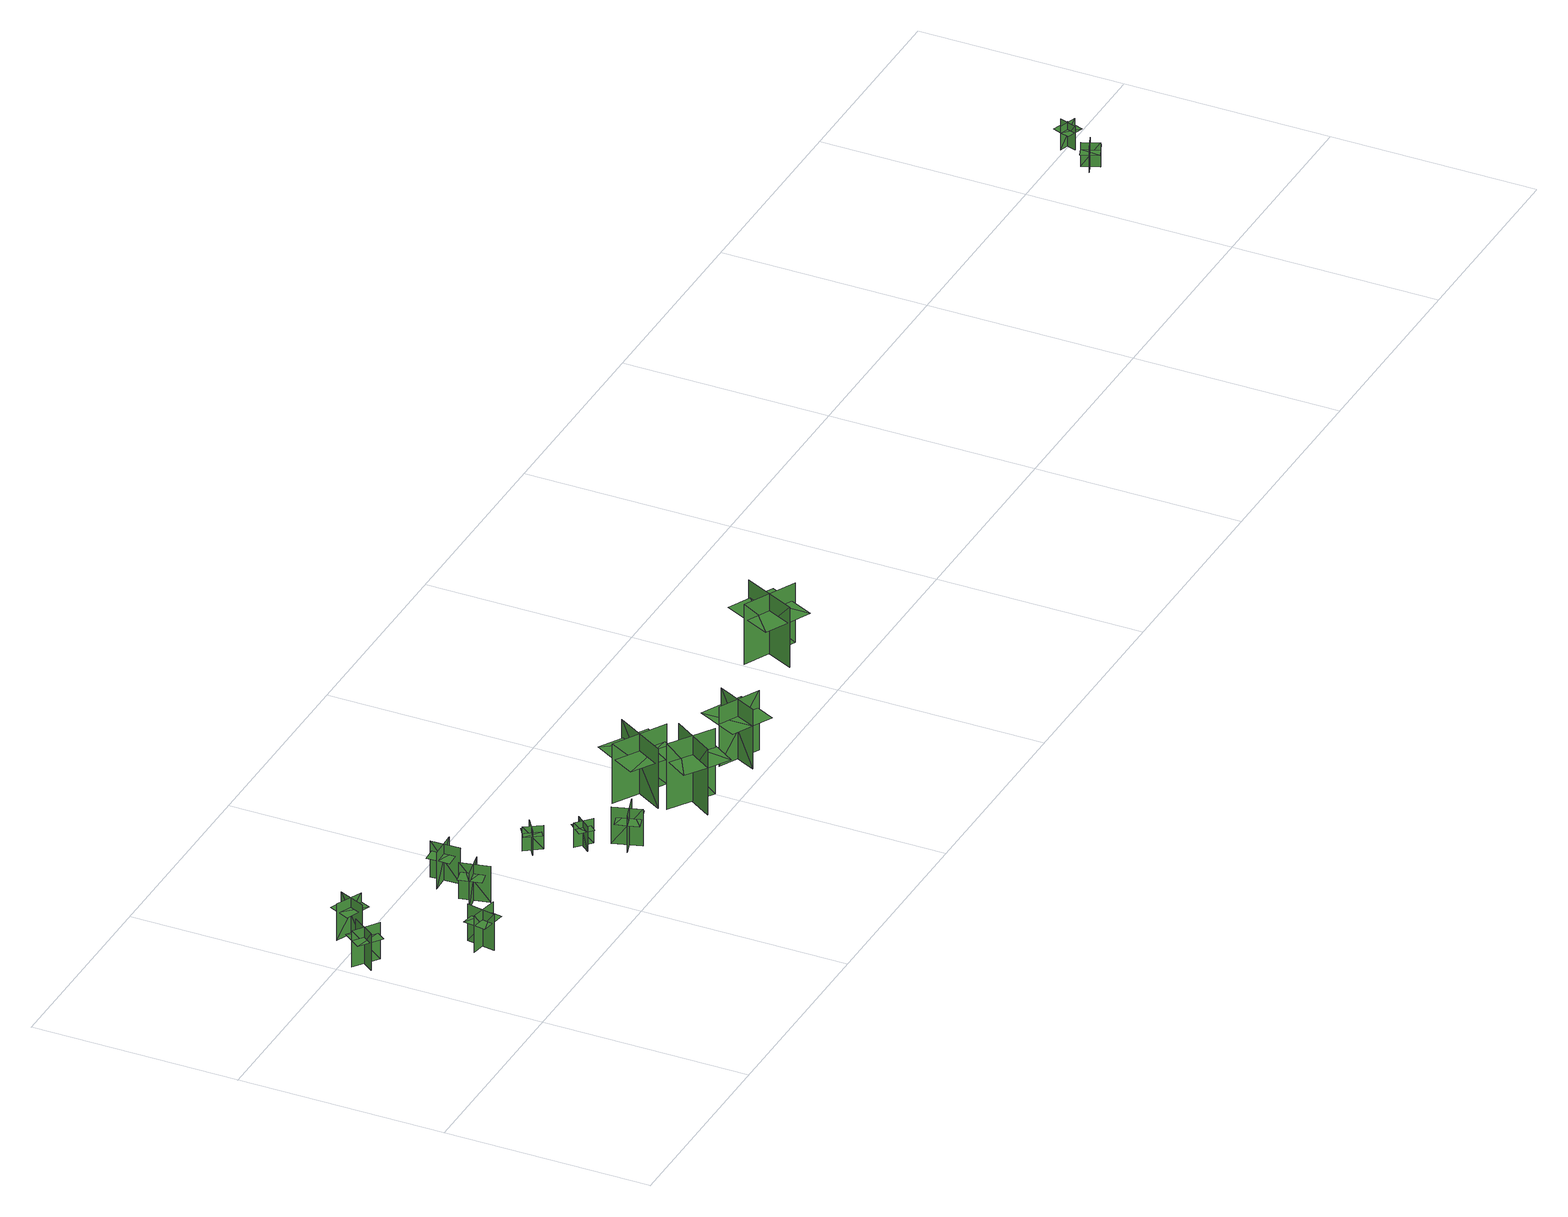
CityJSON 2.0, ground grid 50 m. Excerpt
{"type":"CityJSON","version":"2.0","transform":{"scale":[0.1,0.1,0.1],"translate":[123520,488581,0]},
"CityObjects":{
"tree1":{"type":"SolitaryVegetationObject","geometry":[{"type":"MultiSurface","lod":"1","boundaries":[[[0,1,2]],[[0,2,3]],[[4,5,6]],[[4,6,7]],[[8,9,10]],[[8,10,11]],[[8,12,13]],[[8,13,9]]]}]},
"tree2":{"type":"SolitaryVegetationObject","geometry":[{"type":"MultiSurface","lod":"1","boundaries":[[[14,15,16]],[[14,16,17]],[[18,19,20]],[[18,20,21]],[[22,23,24]],[[22,24,25]],[[22,26,27]],[[22,27,23]]]}]},
"tree3":{"type":"SolitaryVegetationObject","geometry":[{"type":"MultiSurface","lod":"1","boundaries":[[[28,29,30]],[[28,30,31]],[[32,33,34]],[[32,34,35]],[[36,37,38]],[[36,38,39]],[[36,40,41]],[[36,41,37]]]}]},
"tree4":{"type":"SolitaryVegetationObject","geometry":[{"type":"MultiSurface","lod":"1","boundaries":[[[42,43,44]],[[42,44,45]],[[46,47,48]],[[46,48,49]],[[50,51,52]],[[50,52,53]],[[50,54,55]],[[50,55,51]]]}]},
"tree5":{"type":"SolitaryVegetationObject","geometry":[{"type":"MultiSurface","lod":"1","boundaries":[[[56,57,58]],[[56,58,59]],[[60,61,62]],[[60,62,63]],[[64,65,66]],[[64,66,67]],[[64,68,69]],[[64,69,65]]]}]},
"tree6":{"type":"SolitaryVegetationObject","geometry":[{"type":"MultiSurface","lod":"1","boundaries":[[[70,71,72]],[[70,72,73]],[[74,75,76]],[[74,76,77]],[[78,79,80]],[[78,80,81]],[[78,82,83]],[[78,83,79]]]}]},
"tree7":{"type":"SolitaryVegetationObject","geometry":[{"type":"MultiSurface","lod":"1","boundaries":[[[84,85,86]],[[84,86,87]],[[88,89,90]],[[88,90,91]],[[92,93,94]],[[92,94,95]],[[92,96,97]],[[92,97,93]]]}]},
"tree8":{"type":"SolitaryVegetationObject","geometry":[{"type":"MultiSurface","lod":"1","boundaries":[[[98,99,100]],[[98,100,101]],[[102,103,104]],[[102,104,105]],[[106,107,108]],[[106,108,109]],[[106,110,111]],[[106,111,107]]]}]},
"tree9":{"type":"SolitaryVegetationObject","geometry":[{"type":"MultiSurface","lod":"1","boundaries":[[[112,113,114]],[[112,114,115]],[[116,117,118]],[[116,118,119]],[[120,121,122]],[[120,122,123]],[[120,123,124]],[[120,124,125]]]}]},
"tree10":{"type":"SolitaryVegetationObject","geometry":[{"type":"MultiSurface","lod":"1","boundaries":[[[126,127,128]],[[126,128,129]],[[130,131,132]],[[130,132,133]],[[134,135,136]],[[134,136,137]],[[134,137,138]],[[134,138,139]]]}]},
"tree11":{"type":"SolitaryVegetationObject","geometry":[{"type":"MultiSurface","lod":"1","boundaries":[[[140,141,142]],[[140,142,143]],[[144,145,146]],[[144,146,147]],[[148,149,150]],[[148,150,151]],[[148,151,152]],[[148,152,153]]]}]},
"tree12":{"type":"SolitaryVegetationObject","geometry":[{"type":"MultiSurface","lod":"1","boundaries":[[[154,155,156]],[[154,156,157]],[[158,159,160]],[[158,160,161]],[[162,163,164]],[[162,164,165]],[[162,165,166]],[[162,166,167]]]}]},
"tree13":{"type":"SolitaryVegetationObject","geometry":[{"type":"MultiSurface","lod":"1","boundaries":[[[168,169,170]],[[168,170,171]],[[172,173,174]],[[172,174,175]],[[176,177,178]],[[176,178,179]],[[176,179,180]],[[176,180,181]]]}]},
"tree14":{"type":"SolitaryVegetationObject","geometry":[{"type":"MultiSurface","lod":"1","boundaries":[[[182,183,184]],[[182,184,185]],[[186,187,188]],[[186,188,189]],[[190,191,192]],[[190,192,193]],[[190,193,194]],[[190,194,195]]]}]}
},
"vertices":[
[77,430,11],[20,472,11],[20,472,105],[77,430,105],[68,485,11],[26,428,11],[26,428,105],[68,485,105],[72,434,80],[20,472,80],[3,449,80],[56,411,80],[89,456,80],[36,494,80],
[260,244,11],[190,256,11],[190,256,105],[260,244,105],[227,290,11],[215,220,11],[215,220,105],[227,290,105],[254,245,80],[190,256,80],[185,228,80],[249,218,80],[258,273,80],[194,283,80],
[104,548,11],[169,520,11],[169,520,105],[104,548,105],[125,496,11],[153,561,11],[153,561,105],[125,496,105],[109,546,81],[169,520,81],[180,546,81],[120,571,81],[98,520,81],[158,495,81],
[344,342,9],[413,357,9],[413,357,103],[344,342,103],[391,312,9],[376,382,9],[376,382,103],[391,312,103],[349,344,79],[413,357,79],[407,385,79],[344,371,79],[355,316,79],[419,330,79],
[392,443,8],[462,447,8],[462,447,101],[392,443,101],[433,406,8],[430,477,8],[430,477,101],[433,406,101],[398,443,77],[462,447,77],[461,475,77],[396,471,77],[399,415,77],[464,419,77],
[636,301,10],[609,340,10],[609,340,72],[636,301,72],[642,338,10],[603,311,10],[603,311,72],[642,338,72],[633,304,56],[609,340,56],[594,330,56],[618,294,56],[649,315,56],[625,351,56],
[670,210,10],[700,246,10],[700,246,73],[670,210,73],[707,213,10],[671,244,10],[671,244,73],[707,213,73],[673,213,57],[700,246,57],[686,258,57],[658,225,57],[687,201,57],[715,234,57],
[768,150,12],[700,129,12],[700,129,106],[768,150,106],[718,176,12],[739,108,12],[739,108,106],[718,176,106],[762,148,81],[700,129,81],[708,102,81],[770,121,81],[754,175,81],[692,156,81],
[1000,59,10],[898,127,10],[898,127,180],[1000,59,180],[984,139,10],[917,37,10],[917,37,180],[984,139,180],[984,139,132],[934,172,132],[866,71,132],[917,37,132],[967,4,132],[1035,105,132],
[886,143,15],[959,266,15],[959,266,170],[886,143,170],[985,169,15],[861,242,15],[861,242,170],[985,169,170],[980,172,127],[1011,226,127],[898,293,127],[866,239,127],[835,185,127],[948,118,127],
[1101,97,13],[1200,48,13],[1200,48,167],[1101,97,167],[1124,27,13],[1173,127,13],[1173,127,167],[1124,27,167],[1124,27,124],[1173,3,124],[1222,102,124],[1173,127,124],[1123,151,124],[1074,52,124],
[1626,164,15],[1498,226,15],[1498,226,170],[1626,164,170],[1592,260,15],[1530,131,15],[1530,131,170],[1592,260,170],[1589,255,127],[1533,282,127],[1476,163,127],[1532,136,127],[1589,109,127],[1646,227,127],
[3677,427,13],[3636,410,13],[3636,410,75],[3677,427,75],[3650,438,13],[3667,397,13],[3667,397,75],[3650,438,75],[3650,438,57],[3629,430,57],[3646,389,57],[3667,397,57],[3687,406,57],[3670,447,57],
[3718,519,13],[3705,477,13],[3705,477,74],[3718,519,74],[3692,506,13],[3734,492,13],[3734,492,74],[3692,506,74],[3692,506,57],[3685,485,57],[3727,471,57],[3734,492,57],[3741,513,57],[3699,527,57]
]}
